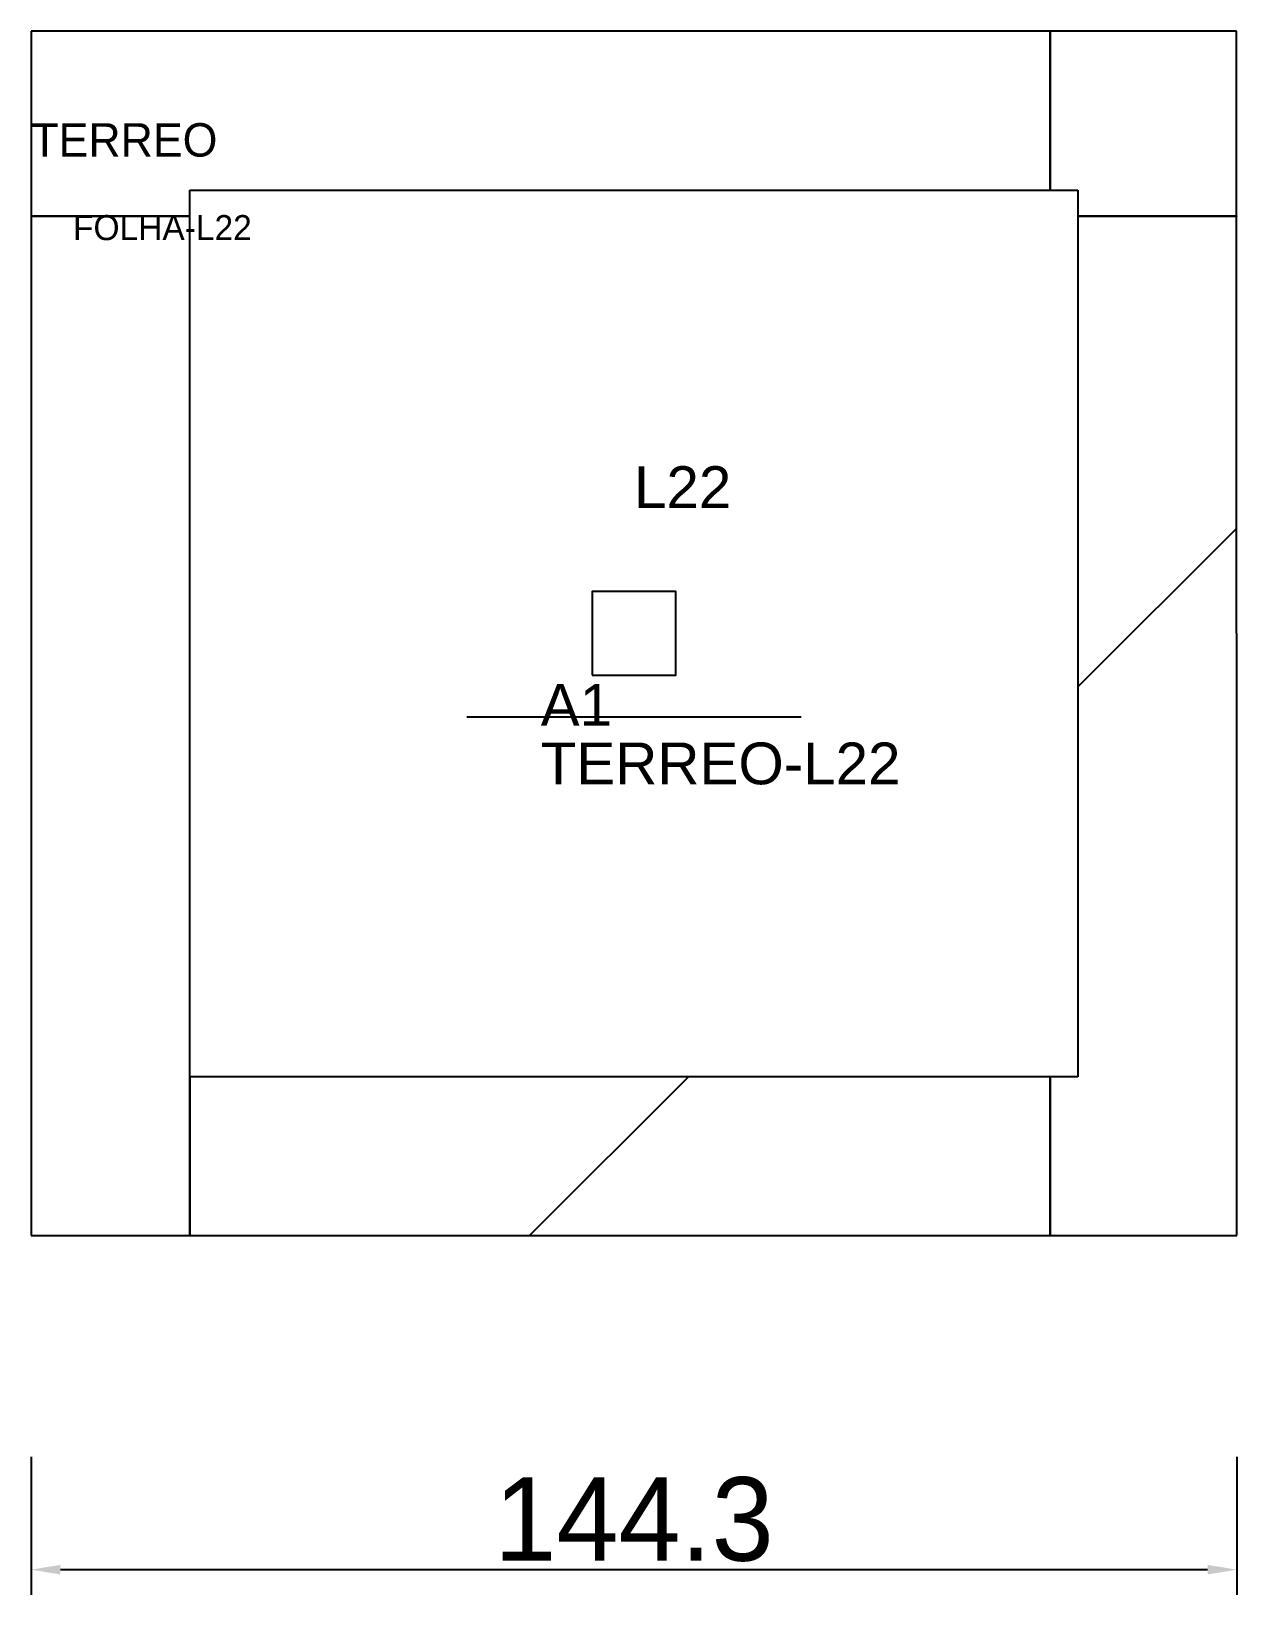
# Model space of a CAD drawing. Header units: metres. Extents: x 222 to 367, y 14 to 202.
import ezdxf

# ---------------------------------------------------------------- set-up
doc = ezdxf.new("R2010")
doc.units = ezdxf.units.M
for name, color, linetype in [('3', 3, 'CONTINUOUS'), ('AUX00', 7, 'CONTINUOUS'), ('COTA', 241, 'CONTINUOUS'), ('FOLHA', 255, 'CONTINUOUS'), ('Hachura', 251, 'CONTINUOUS'), ('NOMENCLATURA', 7, 'CONTINUOUS'), ('Nível', 160, 'CONTINUOUS'), ('Painéis', 200, 'CONTINUOUS'), ('Pilares', 5, 'CONTINUOUS'), ('SARR_2.2x7', 40, 'CONTINUOUS')]:
    doc.layers.add(name, color=color, linetype=linetype)
doc.styles.add('ARIAL', font='Arial.ttf')
doc.styles.add('STR_STANDARD', font='arial.ttf')
doc.dimstyles.new('EZ DXF', dxfattribs={"dimtxt": 10, "dimasz": 3.5, "dimexe": 3, "dimexo": 1.5, "dimgap": 1, "dimtad": 1, "dimdec": 1, "dimdsep": 46, "dimcen": 2.5, "dimazin": 3, "dimtfac": 1, "dimtmove": 0, "dimatfit": 3})

msp = doc.modelspace()

# ---------------------------------------------------------------- hatches: boundary and pattern name
at = {"layer": 'Hachura'}
h = msp.add_hatch(dxfattribs=at)
h.set_pattern_fill('ANSI31', scale=50)
h.paths.add_polyline_path([(222.2, 201.5), (222.2, 57.37), (241.2, 57.37), (241.2, 76.37), (241.2, 182.5), (347.53, 182.5), (347.53, 76.37), (241.2, 76.37), (241.2, 57.37), (366.54, 57.37), (366.53, 201.5)])
h = msp.add_hatch(dxfattribs=at)
h.set_pattern_fill('ANSI31', scale=50)
h.paths.add_polyline_path([(222.2, 201.5), (222.2, 57.37), (241.2, 57.37), (241.2, 76.37), (241.2, 182.5), (347.53, 182.5), (347.53, 76.37), (241.2, 76.37), (241.2, 57.37), (366.54, 57.37), (366.53, 201.5)])

# ---------------------------------------------------------------- linework, layer by layer
at = {"layer": '3'}
for points in [[(344.2, 182.5), (344.2, 201.5)], [(344.2, 182.5), (344.2, 201.5)], [(222.2, 179.37), (241.2, 179.37)], [(222.2, 179.37), (241.2, 179.37)], [(347.53, 179.37), (366.532, 179.37)], [(347.53, 179.37), (366.532, 179.37)], [(344.2, 57.37), (344.2, 76.37)], [(344.2, 57.37), (344.2, 76.37)]]:
    msp.add_lwpolyline(points, close=True, dxfattribs=at)
at = {"layer": 'Painéis', "color": 200}
for p, q in [((222.2, 201.5), (222.2, 57.37)), ((366.53, 201.5), (222.2, 201.5)), ((222.2, 201.5), (222.2, 57.37)), ((366.53, 201.5), (222.2, 201.5)), ((366.54, 57.37), (366.53, 201.5)), ((366.54, 57.37), (366.53, 201.5)), ((241.2, 76.37), (241.2, 182.5)), ((241.2, 182.5), (347.53, 182.5)), ((241.2, 76.37), (241.2, 182.5)), ((241.2, 182.5), (347.53, 182.5)), ((347.53, 182.5), (347.53, 76.37)), ((347.53, 182.5), (347.53, 76.37)), ((241.2, 57.37), (241.2, 76.37)), ((347.53, 76.37), (241.2, 76.37)), ((241.2, 76.37), (241.2, 57.37)), ((241.2, 57.37), (241.2, 76.37)), ((347.53, 76.37), (241.2, 76.37)), ((241.2, 76.37), (241.2, 57.37)), ((222.2, 57.37), (241.2, 57.37)), ((222.2, 57.37), (241.2, 57.37)), ((241.2, 57.37), (366.54, 57.37)), ((241.2, 57.37), (366.54, 57.37))]:
    msp.add_line(p, q, dxfattribs=at)
at = {"layer": 'Pilares'}
msp.add_lwpolyline([(289.37, 124.435), (299.37, 124.435), (299.37, 134.435), (289.37, 134.435)], close=True, dxfattribs=at)
msp.add_lwpolyline([(289.37, 124.435), (299.37, 124.435), (299.37, 134.435), (289.37, 134.435)], close=True, dxfattribs=at)
at = {"layer": 'SARR_2.2x7'}
msp.add_line((274.37, 119.435), (314.37, 119.435), dxfattribs=at)
msp.add_line((274.37, 119.435), (314.37, 119.435), dxfattribs=at)

# ---------------------------------------------------------------- texts
at = {"layer": '3', "style": 'STR_STANDARD'}
msp.add_text('A1', height=5, dxfattribs=at).set_placement((283.2, 118.37))
msp.add_text('A1', height=5, dxfattribs=at).set_placement((283.2, 118.37))
at = {"layer": 'AUX00', "style": 'STR_STANDARD'}
msp.add_text('TERREO-L22', height=5, dxfattribs=at).set_placement((283.2, 111.37))
msp.add_text('TERREO-L22', height=5, dxfattribs=at).set_placement((283.2, 111.37))
at = {"layer": 'FOLHA'}
msp.add_text('FOLHA-L22', height=3, dxfattribs=at).set_placement((227.2, 176.5))
msp.add_text('FOLHA-L22', height=3, dxfattribs=at).set_placement((227.2, 176.5))
at = {"layer": 'NOMENCLATURA', "insert": (294.37, 149.435), "char_height": 5, "attachment_point": 1, "style": 'ARIAL'}
msp.add_mtext('L22', dxfattribs=at)
msp.add_mtext('L22', dxfattribs=at)
at = {"layer": 'Nível'}
msp.add_text('TERREO', height=4, dxfattribs=at).set_placement((222.2, 186.5))
msp.add_text('TERREO', height=4, dxfattribs=at).set_placement((222.2, 186.5))

# ---------------------------------------------------------------- dimensions: what is measured, and where the dimension line sits
at = {"layer": 'COTA'}
msp.add_linear_dim(base=(222.2, 17.37), p1=(222.2, 32.37), p2=(366.54, 32.37), dimstyle='EZ DXF', dxfattribs=at).render()
msp.add_linear_dim(base=(222.2, 17.37), p1=(222.2, 32.37), p2=(366.54, 32.37), dimstyle='EZ DXF', dxfattribs=at).render()

doc.saveas('drawing.dxf')
